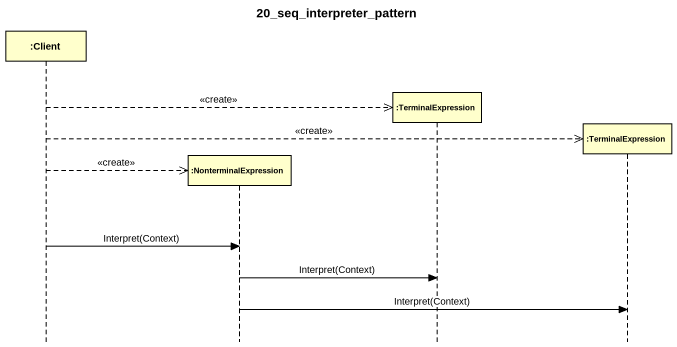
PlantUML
@startuml
title 20_seq_interpreter_pattern
hide footbox
participant ":Client" as Client
participant ":NonterminalExpression" as NonterminalExpression
participant ":TerminalExpression" as TerminalExpression
participant ":TerminalExpression" as TerminalExpression_2

Client -->> TerminalExpression ** : <<create>>
Client -->> TerminalExpression_2 ** : <<create>>
Client -->> NonterminalExpression ** : <<create>>
Client -> NonterminalExpression : Interpret(Context)
NonterminalExpression -> TerminalExpression : Interpret(Context)
NonterminalExpression -> TerminalExpression_2 : Interpret(Context)
@enduml
